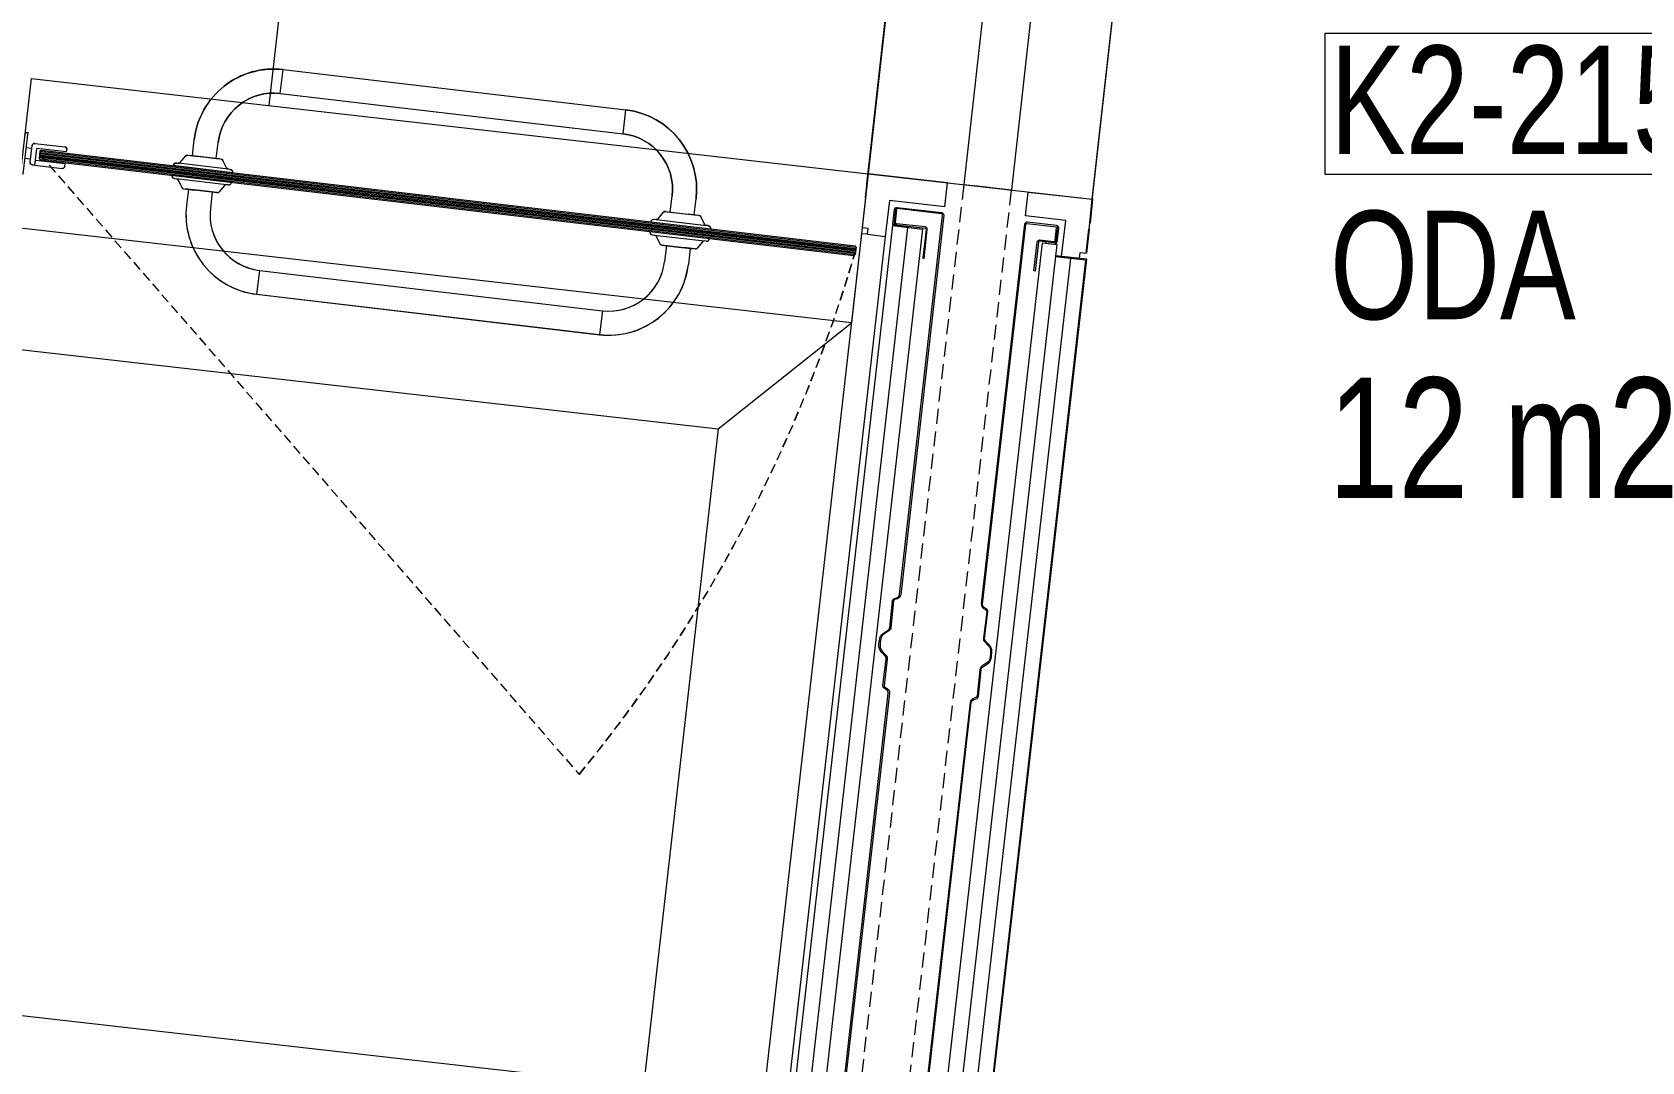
# Model space of a CAD drawing. Header units: millimetres. Extents: x 26282 to 30760, y 1404 to 4574.
# Drawn here: x 29591.8 to 29725.6, y 3759.1 to 3844.7 of the extents above; entities that cross this region are included whole.
import ezdxf

# ---------------------------------------------------------------- set-up
doc = ezdxf.new("R2010")
doc.units = ezdxf.units.MM
doc.header["$LTSCALE"] = 0.25
doc.linetypes.add('HIDDEN', pattern=[0.375, 0.25, -0.125])
doc.linetypes.add('HIDDEN2', pattern=[4.7625, 3.175, -1.5875])
for name, color, linetype, lineweight in [('(YP-ZC) A-L-HIDDEN', 145, 'HIDDEN', 13), ('AB-DUV', 4, 'Continuous', 50), ('DOOR-INT (3RDF)', 157, 'Continuous', 15), ('FLOOR_MARBLE (3RDF)', 67, 'Continuous', 13), ('ID-ALCIPAN', 124, 'Continuous', 20), ('METAL (3RDF)', 171, 'Continuous', 15), ('SANITARY-ACCESSORIES(3RDF)', 2, 'Continuous', 9), ('TEXT-GNRL (3RDF)', 254, 'Continuous', 15), ('WALLPAPER (3RDF)', 63, 'Continuous', 13), ('WOOD (3RDF)', 45, 'Continuous', 15)]:
    doc.layers.add(name, color=color, linetype=linetype, lineweight=lineweight)
doc.layers.add('WALL COVERING_MARBLE (3RDF)', color=246, linetype='Continuous')
doc.styles.add('M-IKI-50', font='arial.ttf', dxfattribs={"width": 0.75, "height": 10})
doc.styles.add('M-UC-50', font='arial.ttf', dxfattribs={"width": 0.75, "height": 15})

# ---------------------------------------------------------------- blocks, each defined once
blk = doc.blocks.new('ZERGTEZTY')
at = {"layer": 'SANITARY-ACCESSORIES(3RDF)'}
for p, q in [((12647.41, 1641.18), (12642.41, 1641.18)), ((12642.66, 1640.93), (12642.81, 1640.93)), ((12647.02, 1640.93), (12642.81, 1640.93)), ((12642.97, 1640.85), (12643.35, 1640.26)), ((12646.85, 1640.85), (12646.47, 1640.26)), ((12647.16, 1640.93), (12647.02, 1640.93)), ((12682.41, 1641.18), (12687.41, 1641.18)), ((12682.41, 1641.18), (12687.41, 1641.18)), ((12682.66, 1640.93), (12682.81, 1640.93)), ((12682.66, 1640.93), (12682.81, 1640.93)), ((12682.81, 1640.93), (12687.02, 1640.93)), ((12682.81, 1640.93), (12687.02, 1640.93)), ((12682.97, 1640.85), (12683.35, 1640.26)), ((12686.85, 1640.85), (12686.47, 1640.26)), ((12687.16, 1640.93), (12687.02, 1640.93)), ((12687.16, 1640.93), (12687.02, 1640.93)), ((12643.52, 1640.18), (12644.41, 1640.18)), ((12646.16, 1640.18), (12643.66, 1640.18)), ((12643.91, 1640.18), (12643.91, 1638.83)), ((12646.31, 1640.18), (12644.41, 1640.18)), ((12645.91, 1640.18), (12645.91, 1638.83)), ((12683.52, 1640.18), (12685.41, 1640.18)), ((12683.66, 1640.18), (12686.16, 1640.18)), ((12683.91, 1640.18), (12683.91, 1638.83)), ((12686.31, 1640.18), (12685.41, 1640.18)), ((12685.91, 1640.18), (12685.91, 1638.83)), ((12650.56, 1634.18), (12650.56, 1632.18)), ((12650.56, 1634.18), (12679.26, 1634.18)), ((12679.26, 1634.18), (12679.26, 1632.18)), ((12679.26, 1634.18), (12679.26, 1632.18)), ((12650.56, 1632.18), (12679.26, 1632.18))]:
    blk.add_line(p, q, dxfattribs=at)
for centre, radius, start, end in [((12642.66, 1641.18), 0.25, 179.9982, 269.9982), ((12642.81, 1640.73), 0.2, 35.5359, 89.9982), ((12647.02, 1640.73), 0.2, 89.9982, 144.4605), ((12647.16, 1641.18), 0.25, 269.9982, 359.9982), ((12682.66, 1641.18), 0.25, 179.9982, 269.9982), ((12682.66, 1641.18), 0.25, 179.9982, 269.9982), ((12682.81, 1640.73), 0.2, 35.5359, 89.9982), ((12682.81, 1640.73), 0.2, 35.5359, 89.9982), ((12687.02, 1640.73), 0.2, 89.9982, 144.4605), ((12687.02, 1640.73), 0.2, 89.9982, 144.4605), ((12687.16, 1641.18), 0.25, 269.9982, 359.9982), ((12687.16, 1641.18), 0.25, 269.9982, 359.9982), ((12643.52, 1640.38), 0.2, 215.5359, 269.9982), ((12646.31, 1640.38), 0.2, 269.9982, 324.4605), ((12683.52, 1640.38), 0.2, 215.5359, 269.9982), ((12686.31, 1640.38), 0.2, 269.9982, 324.4605), ((12650.56, 1638.83), 6.65, 179.9982, 269.9982), ((12650.56, 1638.83), 4.65, 179.9982, 269.9982), ((12679.26, 1638.83), 4.65, 269.9982, 359.9982), ((12679.26, 1638.83), 6.65, 269.9982, 359.9982)]:
    blk.add_arc(centre, radius, start, end, dxfattribs=at)
blk = doc.blocks.new('A$C3AC107B1')
for p, q in [((3.35, 69.68), (0.25, 69.68)), ((0.05, 69.5), (3.55, 69.5)), ((1.35, 69), (1.35, 69.5)), ((2.25, 69), (2.25, 69.5))]:
    blk.add_line(p, q)
at = {"linetype": 'Continuous'}
for p, q in [((0.9, 68.8), (0.9, 66.3)), ((2.5, 69), (1.1, 69)), ((1.3, 66.1), (1.3, 68.6)), ((2.7, 68.6), (1.3, 68.6)), ((2.3, 66.1), (2.3, 68.58)), ((2.7, 68.58), (2.3, 68.58)), ((2.7, 68.8), (2.7, 68.6)), ((2.7, 68.58), (2.7, 66.3)), ((1.3, 66.1), (1.1, 66.1)), ((2.5, 66.1), (2.3, 66.1))]:
    blk.add_line(p, q, dxfattribs=at)
at = {"color": 141}
for p, q in [((1.5, 68.3), (1.4, 68.2)), ((1.5, 68.3), (2.1, 68.3)), ((1.5, 68.3), (1.5, 0)), ((1.6, 68.3), (1.6, 0)), ((1.7, 68.3), (1.7, 0)), ((1.8, 68.3), (1.8, 0)), ((1.9, 68.3), (1.9, 0)), ((2, 68.3), (2, 0)), ((2.1, 68.3), (2.2, 68.2)), ((2.1, 68.3), (2.1, 0)), ((1.4, 68.2), (1.4, 0.1)), ((2.2, 68.2), (2.2, 0.1)), ((1.5, 0), (1.4, 0.1)), ((2.1, 0), (2.2, 0.1))]:
    blk.add_line(p, q, dxfattribs=at)
at = {"color": 251, "linetype": 'HIDDEN2'}
blk.add_lwpolyline([(1.75, 68.3), (47.67, 17.75)], dxfattribs=at)
at = {"color": 141}
blk.add_lwpolyline([(1.5, 0), (2.1, 0)], dxfattribs=at)
for centre, start, end in [((0.25, 69.48), 90, 173.8235), ((3.35, 69.48), 6.1765, 90)]:
    blk.add_arc(centre, 0.2, start, end)
at = {"linetype": 'Continuous'}
for centre, start, end in [((1.1, 68.8), 90, 180), ((2.5, 68.8), 0, 90), ((1.1, 66.3), 180, 270), ((2.5, 66.3), 270, 0)]:
    blk.add_arc(centre, 0.2, start, end, dxfattribs=at)
at = {"color": 251, "linetype": 'HIDDEN2'}
blk.add_arc((-18.41, 120.46), 122.13, 279.4986, 302.755, dxfattribs=at)
at = {"layer": 'SANITARY-ACCESSORIES(3RDF)', "rotation": 270}
blk.add_blockref('ZERGTEZTY', (-1639.78, 12699.59), dxfattribs=at)
at = {"layer": 'SANITARY-ACCESSORIES(3RDF)', "xscale": -1, "rotation": 90}
blk.add_blockref('ZERGTEZTY', (1643.38, 12699.59), dxfattribs=at)
blk = doc.blocks.new('A$C187D15ED')
at = {"layer": '(YP-ZC) A-L-HIDDEN', "ltscale": 20}
blk.add_lwpolyline([(10098.83, 3626.96), (10089.7, 3547.49), (10093.68, 3547.03), (10102.8, 3626.51)], close=True, dxfattribs=at)
at = {"layer": 'DOOR-INT (3RDF)', "ltscale": 0.25}
blk.add_lwpolyline([(10107.73, 3706.48), (10098.83, 3626.97), (10102.81, 3626.52), (10111.7, 3706.03)], close=True, dxfattribs=at)
at = {"layer": 'FLOOR_MARBLE (3RDF)', "elevation": 0}
blk.add_lwpolyline([(10054.82, 3754.74), (10041.05, 3633.53)], dxfattribs=at)
at = {"layer": 'FLOOR_MARBLE (3RDF)'}
for points in [[(10090.78, 3627), (10099.78, 3707.37)], [(10090.79, 3627), (10099.78, 3707.37)], [(10109.42, 3624.9), (10118.41, 3705.28)], [(10078.42, 3606.68), (10089.48, 3615.49)]]:
    blk.add_lwpolyline(points, dxfattribs=at)
for points in [[(10089.48, 3615.49), (10019.93, 3623.4), (10021.34, 3635.77), (10090.89, 3627.87)], [(10072.21, 3552.04), (9952.98, 3565.59), (9959.19, 3620.23), (10078.42, 3606.68)]]:
    blk.add_lwpolyline(points, close=True, dxfattribs=at)
at = {"layer": 'ID-ALCIPAN', "ltscale": 0.25}
for p, q in [((10092.91, 3623.56, 0), (10082.36, 3530.75)), ((10094.15, 3623.41, 0), (10083.6, 3530.61)), ((10095.39, 3623.27, 0), (10084.99, 3531.71)), ((10105.33, 3622.14, 0), (10095.06, 3531.81)), ((10107.69, 3620.82, 0), (10097.26, 3529.04)), ((10108.94, 3620.68, 0), (10098.51, 3528.9)), ((10108.94, 3620.68, 0), (10106.45, 3620.96, 0))]:
    blk.add_line(p, q, dxfattribs=at)
for points in [[(10092.91, 3623.56), (10095.39, 3623.27)], [(10094.15, 3623.41), (10092.91, 3623.56)]]:
    blk.add_lwpolyline(points, dxfattribs=at)
at = {"layer": 'ID-ALCIPAN', "ltscale": 0.25, "elevation": 0}
blk.add_lwpolyline([(10105.33, 3622.14), (10106.57, 3622), (10096.16, 3530.43)], dxfattribs=at)
at = {"layer": 'METAL (3RDF)', "elevation": 0}
for points in [[(10088.07, 3545.36), (10092.55, 3584.72, 0.288272), (10092.41, 3585.01), (10092.22, 3585.13, -0.291266), (10092.1, 3585.38), (10092.37, 3587.56, 0.224595), (10092.29, 3587.8), (10091.96, 3588.15, -0.199879), (10091.77, 3588.65, -0.041799), (10091.84, 3589.26, -0.199879), (10092.14, 3589.71), (10092.54, 3589.97, 0.224595), (10092.67, 3590.19), (10092.89, 3592.37, -0.291266), (10093.07, 3592.59), (10093.28, 3592.66, 0.288272), (10093.48, 3592.91), (10097.06, 3624.44, 0.414214), (10096.97, 3624.55), (10093.27, 3624.97, 0.414214), (10093.16, 3624.89), (10093.03, 3623.74, 0.414214), (10093.12, 3623.63), (10093.84, 3623.55), (10093.83, 3623.45), (10093.11, 3623.53, -0.414214), (10092.93, 3623.75), (10093.06, 3624.9, -0.414214), (10093.28, 3625.07), (10096.98, 3624.65, -0.414214), (10097.16, 3624.43), (10093.58, 3592.9, -0.288272), (10093.31, 3592.57), (10093.1, 3592.5, 0.291266), (10092.99, 3592.36), (10092.77, 3590.18, -0.224595), (10092.59, 3589.89), (10092.19, 3589.62, 0.199879), (10091.93, 3589.24, 0.041799), (10091.87, 3588.65, 0.199879), (10092.03, 3588.22), (10092.36, 3587.87, -0.224595), (10092.47, 3587.55), (10092.2, 3585.37, 0.291266), (10092.27, 3585.21), (10092.46, 3585.1, -0.288272), (10092.65, 3584.71), (10088.17, 3545.35, 0.414214)], [(10094.98, 3544.58), (10099.45, 3583.94, -0.288272), (10099.65, 3584.19), (10099.86, 3584.26, 0.291266), (10100.04, 3584.48), (10100.26, 3586.66, -0.224595), (10100.39, 3586.88), (10100.79, 3587.15, 0.199879), (10101.09, 3587.59, 0.041799), (10101.16, 3588.2, 0.199879), (10100.97, 3588.7), (10100.64, 3589.05, -0.224595), (10100.56, 3589.29), (10100.83, 3591.47, 0.291266), (10100.71, 3591.72), (10100.52, 3591.84, -0.288272), (10100.38, 3592.13), (10103.97, 3623.66, -0.414214), (10104.08, 3623.75), (10106.54, 3623.47, -0.414214), (10106.62, 3623.36), (10106.49, 3622.21, -0.414214), (10106.38, 3622.13), (10105.66, 3622.21), (10105.65, 3622.11), (10106.37, 3622.03, 0.414214), (10106.59, 3622.2), (10106.72, 3623.34, 0.414214), (10106.55, 3623.57), (10104.09, 3623.85, 0.414214), (10103.87, 3623.67), (10100.28, 3592.14, 0.288272), (10100.47, 3591.76), (10100.66, 3591.64, -0.291266), (10100.73, 3591.48), (10100.46, 3589.31, 0.224595), (10100.57, 3588.98), (10100.9, 3588.63, -0.199879), (10101.06, 3588.2, -0.041799), (10100.99, 3587.61, -0.199879), (10100.74, 3587.23), (10100.34, 3586.96, 0.224595), (10100.16, 3586.67), (10099.94, 3584.49, -0.291266), (10099.83, 3584.36), (10099.62, 3584.28, 0.288272), (10099.35, 3583.95), (10094.88, 3544.59, -0.414214)]]:
    blk.add_lwpolyline(points, format="xyb", dxfattribs=at)
for points in [[(10095.62, 3623.45), (10093.23, 3623.72, -0.414214), (10093.14, 3623.83), (10093.26, 3624.87), (10093.16, 3624.89), (10093.04, 3623.84, 0.414214), (10093.22, 3623.62), (10095.61, 3623.35, -0.414214), (10095.7, 3623.24), (10095.42, 3620.85), (10095.52, 3620.84), (10095.79, 3623.23, 0.414214)], [(10105.15, 3622.37), (10106.29, 3622.24, 0.414214), (10106.41, 3622.32), (10106.52, 3623.37), (10106.62, 3623.36), (10106.5, 3622.31, -0.414214), (10106.28, 3622.14), (10105.14, 3622.27, 0.414214), (10105.03, 3622.18), (10104.75, 3619.79), (10104.66, 3619.81), (10104.93, 3622.19, -0.414214)]]:
    blk.add_lwpolyline(points, format="xyb", close=True, dxfattribs=at)
at = {"layer": 'TEXT-GNRL (3RDF)', "linetype": 'Continuous'}
blk.add_lwpolyline([(10128.86, 3639.55), (10161.15, 3639.55), (10161.15, 3627.82), (10128.86, 3627.82)], close=True, dxfattribs=at)
at = {"layer": 'WALL COVERING_MARBLE (3RDF)'}
for p, q in [((10109.51, 3625.75, 0), (10109.29, 3623.76, 0)), ((10109.23, 3623.26, 0), (10109, 3621.27, 0))]:
    blk.add_line(p, q, dxfattribs=at)
at = {"layer": 'WALL COVERING_MARBLE (3RDF)', "lineweight": 0}
for p, q in [((10090.32, 3622.89, 0), (10081.34, 3543.9, 0)), ((10092.3, 3622.67, 0), (10083.33, 3543.67, 0))]:
    blk.add_line(p, q, dxfattribs=at)
blk.add_lwpolyline([(10090.81, 3622.84), (10090.32, 3622.89)], dxfattribs=at)
at = {"layer": 'WALLPAPER (3RDF)'}
for p, q in [((10098.59, 3528.79), (10109.05, 3620.77, 0)), ((10109.05, 3620.77, 0), (10106.46, 3621.06, 0))]:
    blk.add_line(p, q, dxfattribs=at)
at = {"layer": 'WOOD (3RDF)'}
for p, q in [((10097.46, 3627.11, 0), (10090.88, 3627.86, 0)), ((10090.66, 3625.88, 0), (10090.37, 3623.39, 0)), ((10104.17, 3626.35, 0), (10109.51, 3625.75, 0)), ((10092.64, 3625.65, 0), (10092.3, 3622.67, 0)), ((10097.24, 3625.13, 0), (10092.64, 3625.65, 0)), ((10090.81, 3622.84, 0), (10090.87, 3623.33, 0)), ((10108.45, 3620.83, 0), (10108.51, 3621.33, 0))]:
    blk.add_line(p, q, dxfattribs=at)
at = {"layer": 'WOOD (3RDF)', "ltscale": 0.2, "elevation": 0}
blk.add_lwpolyline([(10099.76, 3707.36), (10090.89, 3627.86), (10109.51, 3625.75), (10118.41, 3705.28)], close=True, dxfattribs=at)
at = {"layer": 'WOOD (3RDF)'}
for points in [[(10090.66, 3625.88), (10090.88, 3627.86)], [(10097.24, 3625.13), (10097.46, 3627.11)], [(10103.95, 3624.37), (10104.17, 3626.35)], [(10109.51, 3625.75), (10109, 3621.27)], [(10090.87, 3623.33), (10090.37, 3623.39)], [(10108.45, 3620.83), (10106.96, 3621), (10107.3, 3623.98), (10103.95, 3624.37)], [(10090.81, 3622.84), (10092.3, 3622.67)], [(10108.51, 3621.33), (10109, 3621.27)]]:
    blk.add_lwpolyline(points, dxfattribs=at)
at = {"layer": 'DOOR-INT (3RDF)', "xscale": -0.9999999999999998, "rotation": 83.29212871367315}
blk.add_blockref('A$C3AC107B1', (10090.05, 3623.25), dxfattribs=at)
at = {"layer": 'TEXT-GNRL (3RDF)', "linetype": 'Continuous', "width": 0.75}
for s, height, style, p in [('K2-215', 9, 'M-UC-50', (10129.27, 3629.51)), ('ODA', 9, 'M-UC-50', (10129.26, 3615.79)), ('12 m2', 10, 'M-IKI-50', (10129.12, 3600.94))]:
    blk.add_text(s, height=height, dxfattribs=dict(at, style=style)).set_placement(p)

msp = doc.modelspace()

# ---------------------------------------------------------------- block references
at = {"layer": 'AB-DUV', "ltscale": 100}
msp.add_blockref('A$C187D15ED', (19570.424, 205.028, 5.126), dxfattribs=at)

# ---------------------------------------------------------------- next in the draw order: linework, layer by layer
at = {"layer": 'DOOR-INT (3RDF)', "linetype": 'Continuous'}
for p, q in [((29592.027, 3833.613, 5.126), (29592.19, 3835.004, 5.126)), ((29592.039, 3835.424, 5.126), (29594.521, 3835.132, 5.126)), ((29594.673, 3834.712, 5.126), (29592.19, 3835.004, 5.126)), ((29594.673, 3834.712, 5.126), (29594.697, 3834.91, 5.126)), ((29591.828, 3833.636, 5.126), (29592.027, 3833.613, 5.126)), ((29592.042, 3833.611, 5.126), (29592.089, 3834.009, 5.126)), ((29592.042, 3833.611, 5.126), (29594.311, 3833.344, 5.126)), ((29594.557, 3833.718, 5.126), (29592.089, 3834.009, 5.126)), ((29594.533, 3833.52, 5.126), (29594.557, 3833.718, 5.126))]:
    msp.add_line(p, q, dxfattribs=at)
at = {"layer": 'DOOR-INT (3RDF)', "color": 141}
for p, q in [((29592.465, 3834.77, 5.126), (29592.395, 3834.174, 5.126)), ((29592.43, 3834.472, 5.126), (29660.262, 3826.494, 5.126)), ((29592.442, 3834.571, 5.126), (29660.274, 3826.593, 5.126)), ((29592.453, 3834.671, 5.126), (29660.286, 3826.693, 5.126)), ((29592.465, 3834.77, 5.126), (29592.576, 3834.858, 5.126)), ((29592.465, 3834.77, 5.126), (29660.297, 3826.792, 5.126)), ((29592.576, 3834.858, 5.126), (29660.21, 3826.903, 5.126)), ((29592.395, 3834.174, 5.126), (29592.483, 3834.063, 5.126)), ((29592.395, 3834.174, 5.126), (29660.227, 3826.196, 5.126)), ((29592.407, 3834.273, 5.126), (29660.239, 3826.295, 5.126)), ((29592.418, 3834.373, 5.126), (29660.251, 3826.395, 5.126)), ((29592.483, 3834.063, 5.126), (29660.116, 3826.108, 5.126)), ((29660.297, 3826.792, 5.126), (29660.21, 3826.903, 5.126)), ((29660.227, 3826.196, 5.126), (29660.116, 3826.108, 5.126))]:
    msp.add_line(p, q, dxfattribs=at)
at = {"layer": 'DOOR-INT (3RDF)', "color": 251, "linetype": 'HIDDEN2', "elevation": 5.126}
msp.add_lwpolyline([(29592.436, 3834.522), (29637.279, 3783.005)], dxfattribs=at)
at = {"layer": 'DOOR-INT (3RDF)', "color": 141, "elevation": 5.126}
msp.add_lwpolyline([(29660.297, 3826.792), (29660.227, 3826.196)], dxfattribs=at)
at = {"layer": 'DOOR-INT (3RDF)', "linetype": 'Continuous'}
for centre, start, end in [((29592.015, 3835.226, 5.126), 83.29213, 173.29213), ((29594.498, 3834.934, 5.126), 353.29213, 83.29213), ((29591.852, 3833.835, 5.126), 173.29213, 263.29213), ((29594.335, 3833.543, 5.126), 263.29213, 353.29213)]:
    msp.add_arc(centre, 0.2, start, end, dxfattribs=at)
at = {"layer": 'DOOR-INT (3RDF)', "color": 251, "linetype": 'HIDDEN2'}
msp.add_arc((29542.987, 3860.631, 5.126), 122.135, 320.53708, 343.79357, dxfattribs=at)
at = {"layer": 'SANITARY-ACCESSORIES(3RDF)'}
for p, q in [((29612.434, 3839.571, 5.126), (29612.667, 3841.557, 5.126)), ((29612.667, 3841.557, 5.126), (29641.171, 3838.204, 5.126)), ((29612.434, 3839.571, 5.126), (29640.937, 3836.218, 5.126)), ((29640.937, 3836.218, 5.126), (29641.171, 3838.204, 5.126)), ((29640.937, 3836.218, 5.126), (29641.171, 3838.204, 5.126)), ((29605.129, 3834.388, 5.126), (29605.286, 3835.729, 5.126)), ((29607.115, 3834.155, 5.126), (29607.273, 3835.495, 5.126)), ((29608.488, 3832.986, 5.126), (29603.522, 3833.57, 5.126)), ((29603.8, 3833.789, 5.126), (29603.946, 3833.772, 5.126)), ((29608.123, 3833.281, 5.126), (29603.946, 3833.772, 5.126)), ((29604.117, 3833.836, 5.126), (29604.563, 3834.37, 5.126)), ((29604.734, 3834.435, 5.126), (29605.625, 3834.33, 5.126)), ((29607.363, 3834.125, 5.126), (29604.88, 3834.417, 5.126)), ((29607.509, 3834.108, 5.126), (29605.625, 3834.33, 5.126)), ((29607.971, 3833.383, 5.126), (29607.661, 3834.006, 5.126)), ((29608.269, 3833.264, 5.126), (29608.123, 3833.281, 5.126)), ((29608.394, 3832.191, 5.126), (29603.429, 3832.776, 5.126)), ((29603.648, 3832.498, 5.126), (29603.794, 3832.481, 5.126)), ((29607.971, 3831.99, 5.126), (29603.794, 3832.481, 5.126)), ((29603.946, 3832.379, 5.126), (29604.255, 3831.756, 5.126)), ((29607.799, 3831.925, 5.126), (29607.354, 3831.391, 5.126)), ((29608.117, 3831.972, 5.126), (29607.971, 3831.99, 5.126)), ((29604.407, 3831.654, 5.126), (29605.298, 3831.549, 5.126)), ((29607.036, 3831.344, 5.126), (29604.553, 3831.636, 5.126)), ((29604.802, 3831.607, 5.126), (29604.644, 3830.267, 5.126)), ((29607.182, 3831.327, 5.126), (29605.298, 3831.549, 5.126)), ((29606.788, 3831.374, 5.126), (29606.63, 3830.033, 5.126)), ((29644.855, 3829.716, 5.126), (29645.012, 3831.057, 5.126)), ((29646.841, 3829.482, 5.126), (29646.999, 3830.823, 5.126)), ((29643.526, 3829.117, 5.126), (29643.672, 3829.1, 5.126)), ((29643.526, 3829.117, 5.126), (29643.672, 3829.1, 5.126)), ((29643.672, 3829.1, 5.126), (29647.849, 3828.609, 5.126)), ((29643.672, 3829.1, 5.126), (29647.849, 3828.609, 5.126)), ((29643.843, 3829.164, 5.126), (29644.289, 3829.698, 5.126)), ((29644.46, 3829.762, 5.126), (29646.345, 3829.541, 5.126)), ((29644.607, 3829.745, 5.126), (29647.089, 3829.453, 5.126)), ((29647.235, 3829.436, 5.126), (29646.345, 3829.541, 5.126)), ((29647.697, 3828.711, 5.126), (29647.387, 3829.334, 5.126)), ((29643.155, 3828.103, 5.126), (29648.121, 3827.519, 5.126)), ((29643.155, 3828.103, 5.126), (29648.121, 3827.519, 5.126)), ((29643.248, 3828.898, 5.126), (29648.214, 3828.314, 5.126)), ((29643.248, 3828.898, 5.126), (29648.214, 3828.314, 5.126)), ((29643.374, 3827.826, 5.126), (29643.52, 3827.809, 5.126)), ((29643.374, 3827.826, 5.126), (29643.52, 3827.809, 5.126)), ((29643.52, 3827.809, 5.126), (29647.697, 3827.317, 5.126)), ((29643.52, 3827.809, 5.126), (29647.697, 3827.317, 5.126)), ((29647.995, 3828.591, 5.126), (29647.849, 3828.609, 5.126)), ((29647.995, 3828.591, 5.126), (29647.849, 3828.609, 5.126)), ((29643.672, 3827.706, 5.126), (29643.982, 3827.084, 5.126)), ((29644.133, 3826.981, 5.126), (29646.017, 3826.76, 5.126)), ((29644.279, 3826.964, 5.126), (29646.762, 3826.672, 5.126)), ((29644.528, 3826.935, 5.126), (29644.37, 3825.594, 5.126)), ((29646.908, 3826.655, 5.126), (29646.017, 3826.76, 5.126)), ((29646.514, 3826.701, 5.126), (29646.356, 3825.361, 5.126)), ((29647.526, 3827.253, 5.126), (29647.08, 3826.719, 5.126)), ((29647.843, 3827.3, 5.126), (29647.697, 3827.317, 5.126)), ((29647.843, 3827.3, 5.126), (29647.697, 3827.317, 5.126)), ((29610.705, 3824.871, 5.126), (29610.471, 3822.885, 5.126)), ((29610.705, 3824.871, 5.126), (29639.208, 3821.519, 5.126)), ((29610.471, 3822.885, 5.126), (29638.975, 3819.533, 5.126)), ((29639.208, 3821.519, 5.126), (29638.975, 3819.533, 5.126)), ((29639.208, 3821.519, 5.126), (29638.975, 3819.533, 5.126))]:
    msp.add_line(p, q, dxfattribs=at)
for centre, radius, start, end in [((29611.891, 3834.952, 5.126), 6.65, 83.29392, 173.29392), ((29611.891, 3834.952, 5.126), 4.65, 83.29392, 173.29392), ((29640.394, 3831.6, 5.126), 6.65, 353.29392, 83.29392), ((29640.394, 3831.6, 5.126), 4.65, 353.29392, 83.29392), ((29603.77, 3833.541, 5.126), 0.25, 83.29392, 173.29392), ((29603.969, 3833.971, 5.126), 0.2, 263.29392, 317.75624), ((29604.711, 3834.236, 5.126), 0.2, 83.29392, 137.75624), ((29607.486, 3833.91, 5.126), 0.2, 28.83159, 83.29392), ((29608.146, 3833.48, 5.126), 0.2, 208.83159, 263.29392), ((29608.24, 3833.015, 5.126), 0.25, 353.29392, 83.29392), ((29603.677, 3832.746, 5.126), 0.25, 173.29034, 263.29034), ((29603.77, 3832.282, 5.126), 0.2, 28.82802, 83.29034), ((29607.947, 3831.791, 5.126), 0.2, 83.29034, 137.75266), ((29608.146, 3832.221, 5.126), 0.25, 263.29034, 353.29034), ((29604.431, 3831.852, 5.126), 0.2, 208.82802, 263.29034), ((29607.206, 3831.526, 5.126), 0.2, 263.29034, 317.75266), ((29611.248, 3829.49, 5.126), 6.65, 173.29034, 263.29034), ((29611.248, 3829.49, 5.126), 4.65, 173.29034, 263.29034), ((29643.497, 3828.869, 5.126), 0.25, 83.29392, 173.29392), ((29643.497, 3828.869, 5.126), 0.25, 83.29392, 173.29392), ((29643.695, 3829.298, 5.126), 0.2, 263.29392, 317.75624), ((29643.695, 3829.298, 5.126), 0.2, 263.29392, 317.75624), ((29644.437, 3829.564, 5.126), 0.2, 83.29392, 137.75624), ((29647.212, 3829.237, 5.126), 0.2, 28.83159, 83.29392), ((29643.403, 3828.074, 5.126), 0.25, 173.29034, 263.29034), ((29643.403, 3828.074, 5.126), 0.25, 173.29034, 263.29034), ((29643.497, 3827.61, 5.126), 0.2, 28.82802, 83.29034), ((29643.497, 3827.61, 5.126), 0.2, 28.82802, 83.29034), ((29647.872, 3828.807, 5.126), 0.2, 208.83159, 263.29392), ((29647.872, 3828.807, 5.126), 0.2, 208.83159, 263.29392), ((29647.966, 3828.343, 5.126), 0.25, 353.29392, 83.29392), ((29647.966, 3828.343, 5.126), 0.25, 353.29392, 83.29392), ((29644.157, 3827.18, 5.126), 0.2, 208.82802, 263.29034), ((29646.932, 3826.854, 5.126), 0.2, 263.29034, 317.75266), ((29647.674, 3827.119, 5.126), 0.2, 83.29034, 137.75266), ((29647.674, 3827.119, 5.126), 0.2, 83.29034, 137.75266), ((29647.872, 3827.548, 5.126), 0.25, 263.29034, 353.29034), ((29647.872, 3827.548, 5.126), 0.25, 263.29034, 353.29034), ((29639.752, 3826.138, 5.126), 6.65, 263.29034, 353.29034), ((29639.752, 3826.138, 5.126), 4.65, 263.29034, 353.29034)]:
    msp.add_arc(centre, radius, start, end, dxfattribs=at)

doc.saveas('drawing.dxf')
